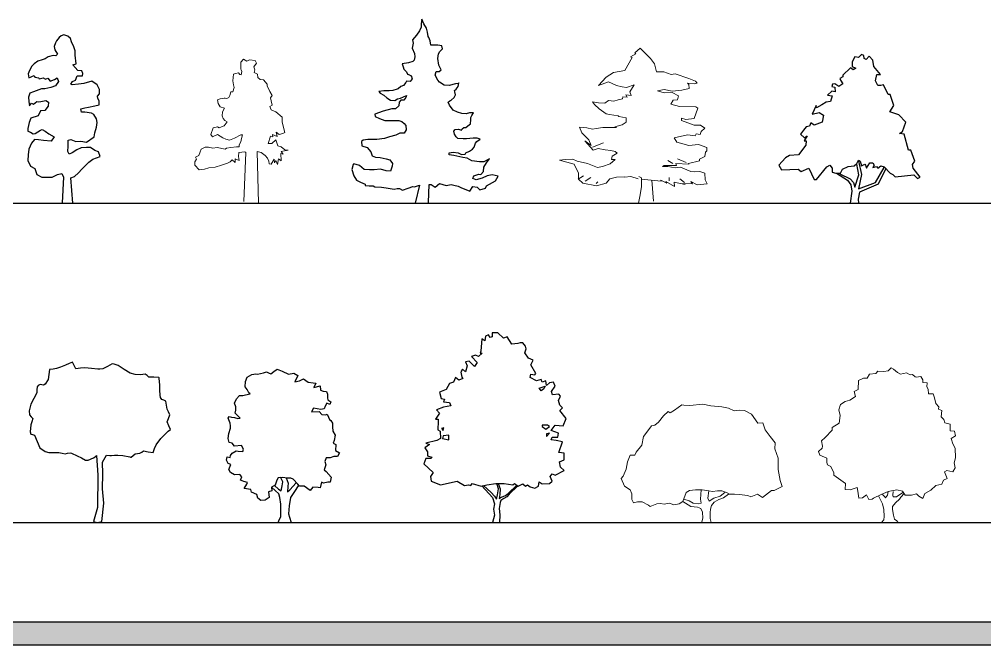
# Model space of a CAD drawing. Header units: millimetres. Extents: x 157249 to 320429, y 217580 to 295459.
# Drawn here: x 222099 to 276411, y 217580 to 252731 of the extents above; entities that cross this region are included whole.
import ezdxf

# ---------------------------------------------------------------- set-up
doc = ezdxf.new("R2010")
doc.units = ezdxf.units.MM
doc.layers.add('www.cad-blocks.net', color=7, linetype='Continuous')

# ---------------------------------------------------------------- blocks, each defined once
blk = doc.blocks.new('A$C4EB314AA')
blk.add_lwpolyline([(2546, 0), (2436, 1424), (2632, 1503), (2855, 1701), (3050, 1899), (3440, 2295), (3657, 2466), (4077, 2616), (3976, 2889), (3779, 2958), (3532, 3132), (3308, 3130), (3013, 3099), (2768, 2999), (2503, 2829), (2328, 2750), (2256, 2897), (2275, 3192), (2272, 3536), (2420, 3565), (2715, 3469), (2989, 3471), (3305, 3425), (3745, 3723), (3772, 3941), (3867, 4264), (3914, 4531), (3864, 4728), (3714, 4972), (3587, 5048), (3222, 5116), (3025, 5114), (2996, 5289), (3220, 5361), (3416, 5391), (3781, 5464), (4026, 5515), (4024, 5740), (3953, 5887), (3924, 6006), (4049, 6133), (4047, 6379), (3919, 6651), (3601, 6846), (3160, 6716), (2865, 6692), (2494, 6640), (2423, 6689), (2520, 6837), (2688, 6909), (2785, 7155), (2932, 7156), (3079, 7157), (3107, 7284), (3056, 7431), (2831, 7450), (2534, 7771), (2730, 7822), (2677, 8312), (2675, 8558), (2603, 8775), (2475, 9069), (2403, 9244), (2255, 9390), (2030, 9459), (1882, 9408), (1764, 9309), (1618, 9111), (1570, 9013), (1494, 8795), (1524, 8619), (1673, 8375), (1575, 8276), (1428, 8303), (1155, 8223), (987, 8103), (812, 8052), (567, 7973), (372, 7824), (225, 7704), (108, 7457), (32, 7260), (62, 7035), (356, 7164), (405, 7087), (623, 7040), (652, 6991), (869, 7042), (996, 6973), (1143, 7023), (1264, 6848), (1509, 6949), (1655, 7048), (1734, 6831), (1561, 6584), (1295, 6505), (972, 6425), (776, 6423), (335, 6251), (118, 6172), (42, 5954), (72, 5709), (95, 5463), (220, 5612), (319, 5563), (514, 5712), (634, 5685), (732, 5714), (1027, 5765), (1175, 5668), (1155, 5444), (961, 5196), (715, 5194), (591, 4899), (178, 4776), (82, 4530), (7, 4185), (8, 4038), (156, 3990), (304, 3892), (430, 3915), (724, 4092), (822, 4142), (991, 4045), (1189, 3899), (1485, 3726), (1318, 3479), (897, 3525), (602, 3551), (384, 3570), (210, 3372), (65, 3027), (19, 2711), (0, 2388), (150, 2073), (397, 1949), (519, 1606), (793, 1460), (1011, 1462), (1383, 1465), (1677, 1615), (1922, 1666), (2022, 1449), (1935, 23)])
blk = doc.blocks.new('A$C6AB8126F')
at = {"lineweight": 0}
for p, q in [((2587, 7919), (2723, 8081)), ((2588, 7759), (2587, 7919)), ((2590, 7535), (2588, 7759)), ((2723, 8081), (2925, 7979)), ((2925, 7979), (3067, 8060)), ((3067, 8060), (3389, 8023)), ((3470, 7863), (3311, 7661)), ((3311, 7661), (3370, 7484)), ((3389, 8023), (3470, 7863)), ((2131, 6872), (2168, 7251)), ((2168, 7251), (2288, 7292)), ((2288, 7292), (2448, 7316)), ((2448, 7316), (2529, 7236)), ((2529, 7236), (2592, 7214)), ((2607, 7495), (2590, 7535)), ((2592, 7214), (2631, 7398)), ((2631, 7398), (2607, 7495)), ((3370, 7484), (3331, 7340)), ((3331, 7340), (3515, 7244)), ((3515, 7244), (3534, 7061)), ((3534, 7061), (3678, 6942)), ((2173, 6649), (2131, 6872)), ((2197, 6489), (2173, 6649)), ((3678, 6942), (3856, 6926)), ((3856, 6926), (4058, 6681)), ((4058, 6681), (4059, 6584)), ((4059, 6584), (4222, 6281)), ((1897, 5942), (1960, 6046)), ((1960, 6046), (2015, 6247)), ((2015, 6247), (2136, 6248)), ((2136, 6248), (2197, 6489)), ((4222, 6281), (4344, 6041)), ((4344, 6041), (4248, 5920)), ((1274, 5800), (1417, 5858)), ((1315, 5599), (1274, 5800)), ((1420, 5417), (1315, 5599)), ((1417, 5858), (1640, 5900)), ((1640, 5900), (1697, 5900)), ((1697, 5900), (1800, 5884)), ((1800, 5884), (1897, 5942)), ((4348, 5503), (4211, 5421)), ((4248, 5920), (4289, 5743)), ((4289, 5743), (4348, 5503)), ((1661, 5338), (1420, 5417)), ((1522, 4896), (1543, 5120)), ((1586, 4759), (1522, 4896)), ((1543, 5120), (1661, 5338)), ((4211, 5421), (4293, 5239)), ((4293, 5239), (4552, 5120)), ((4552, 5120), (4898, 4825)), ((1690, 4639), (1586, 4759)), ((1652, 4335), (1811, 4560)), ((1811, 4560), (1690, 4639)), ((4898, 4825), (4900, 4544)), ((4900, 4544), (5065, 3961)), ((888, 3848), (1028, 4233)), ((992, 3728), (888, 3848)), ((1272, 3851), (992, 3728)), ((1028, 4233), (1268, 4292)), ((1268, 4292), (1366, 4236)), ((1577, 3675), (1272, 3851)), ((1366, 4236), (1589, 4318)), ((1589, 4318), (1652, 4335)), ((2579, 3844), (2219, 3640)), ((2676, 3845), (2579, 3844)), ((2621, 3621), (2676, 3845)), ((4361, 3858), (4385, 3715)), ((4626, 3739), (4361, 3858)), ((4561, 3980), (4626, 3739)), ((4745, 3861), (4561, 3980)), ((4945, 3902), (4745, 3861)), ((5065, 3961), (4945, 3902)), ((1738, 3597), (1577, 3675)), ((1939, 3535), (1738, 3597)), ((2219, 3640), (1939, 3535)), ((2480, 3281), (2582, 3443)), ((2481, 3161), (2480, 3281)), ((2582, 3443), (2621, 3621)), ((4242, 3754), (4124, 3352)), ((4124, 3352), (4325, 3353)), ((4385, 3715), (4242, 3754)), ((4325, 3353), (4547, 3555)), ((4547, 3555), (4670, 3218)), ((215, 2679), (294, 2880)), ((294, 2880), (356, 3024)), ((356, 3024), (572, 3146)), ((572, 3146), (756, 3147)), ((756, 3147), (1014, 3086)), ((1014, 3086), (1255, 3128)), ((1255, 3128), (1702, 3035)), ((1702, 3035), (1782, 3092)), ((1782, 3092), (2023, 3117)), ((2023, 3117), (2343, 3160)), ((2343, 3160), (2481, 3161)), ((2466, 2840), (2445, 2616)), ((2804, 2883), (2466, 2840)), ((2867, 2843), (2746, 91)), ((2867, 2843), (2804, 2883)), ((3727, 2850), (3509, 2905)), ((3509, 2905), (3572, 0)), ((3952, 2668), (3727, 2850)), ((4670, 3218), (4848, 3157)), ((4834, 2778), (4854, 2377)), ((4954, 2756), (4834, 2778)), ((4848, 3157), (5050, 2998)), ((5251, 2982), (4850, 2899)), ((4850, 2899), (4954, 2756)), ((5050, 2998), (5251, 2982)), ((0, 2316), (79, 2477)), ((1, 2139), (0, 2316)), ((38, 2580), (215, 2679)), ((79, 2477), (38, 2580)), ((1829, 2250), (1486, 2127)), ((1989, 2315), (1829, 2250)), ((2085, 2436), (1989, 2315)), ((2270, 2277), (2085, 2436)), ((2268, 2494), (2270, 2277)), ((2487, 2399), (2268, 2494)), ((2445, 2616), (2487, 2399)), ((4073, 2532), (3952, 2668)), ((4155, 2349), (4073, 2532)), ((4173, 2211), (4155, 2349)), ((4294, 2189), (4173, 2211)), ((4452, 2471), (4294, 2189)), ((4477, 2271), (4452, 2471)), ((4556, 2392), (4477, 2271)), ((4638, 2175), (4556, 2392)), ((4693, 2496), (4638, 2175)), ((4854, 2377), (4693, 2496)), ((244, 1860), (1, 2139)), ((542, 1902), (244, 1860)), ((782, 1984), (542, 1902)), ((1143, 2027), (782, 1984)), ((1486, 2127), (1143, 2027))]:
    blk.add_line(p, q, dxfattribs=at)
blk = doc.blocks.new('A$C6667291F')
blk.add_lwpolyline([(4297, 34), (4338, 1038), (4457, 1039), (4683, 893), (4927, 1092), (5293, 996), (5587, 1048), (5735, 1000), (5981, 953), (6129, 884), (6622, 663), (6796, 938), (7042, 891), (7190, 744), (7505, 845), (7560, 978), (8071, 1243), (8216, 1511), (7893, 1585), (7598, 1534), (7332, 1405), (6989, 1304), (6792, 1380), (6861, 1528), (7134, 1629), (7254, 1601), (7400, 1778), (7426, 2024), (7571, 2271), (7738, 2490), (7424, 2319), (7178, 2317), (6735, 2384), (6488, 2529), (6242, 2555), (6067, 2603), (5722, 2670), (5476, 2718), (5475, 2816), (5699, 2867), (5967, 2820), (6164, 2723), (6360, 2753), (6409, 2823), (6605, 2923), (6779, 3023), (6877, 3150), (6945, 3368), (7021, 3467), (7217, 3595), (7041, 3642), (6824, 3641), (6452, 3610), (6255, 3608), (5960, 3634), (5861, 3731), (5762, 3878), (5739, 4046), (5809, 4145), (5984, 4147), (6153, 4099), (6202, 4176), (6299, 4247), (6398, 4248), (6523, 4347), (6670, 4447), (6689, 4672), (6688, 4819), (6736, 4918), (6833, 5066), (6616, 5064), (6420, 5013), (6174, 5033), (5928, 5108), (5702, 5225), (5482, 5498), (5404, 5665), (5501, 5743), (5578, 5793), (5746, 5942), (5822, 6090), (5792, 6258), (5771, 6335), (5868, 6406), (5965, 6554), (6013, 6758), (5985, 6730), (5817, 6708), (5474, 6600), (5179, 6625), (4932, 6799), (4832, 6917), (4683, 7190), (4730, 7387), (4899, 7388), (5024, 7488), (4896, 7753), (4823, 8125), (4870, 8392), (4939, 8519), (5085, 8667), (5063, 8836), (4838, 8883), (4620, 8881), (4445, 8880), (4394, 9125), (4322, 9300), (4294, 9370), (4243, 9615), (4192, 9840), (4042, 10084), (3921, 10329), (3895, 10083), (3897, 9887), (3800, 9689), (3633, 9442), (3411, 9167), (3440, 8998), (3393, 8703), (3515, 8409), (3545, 8213), (3497, 8037), (3420, 7966), (3175, 7887), (2832, 7835), (2882, 7667), (2911, 7520), (3060, 7374), (3131, 7248), (3230, 7200), (3279, 7179), (3328, 7179), (3379, 6983), (3282, 6835), (3064, 6854), (3036, 6784), (2890, 6607), (2743, 6557), (2597, 6430), (2548, 6408), (2303, 6329), (2085, 6306), (1791, 6304), (1517, 6274), (1595, 6176), (1792, 6058), (1962, 5912), (2160, 5787), (2405, 5768), (2552, 5868), (2727, 5890), (2895, 5969), (3070, 6040), (3022, 5942), (2925, 5793), (2749, 5792), (2652, 5672), (2632, 5475), (2458, 5298), (2241, 5297), (1750, 5173), (1281, 4994), (1310, 4875), (1557, 4751), (1853, 4634), (2021, 4635), (2365, 4638), (2639, 4640), (2808, 4592), (2935, 4467), (3034, 4369), (3057, 4124), (2939, 3926), (2694, 3924), (2470, 3824), (2106, 3723), (1833, 3623), (1391, 3570), (1096, 3568), (899, 3566), (626, 3543), (528, 3465), (558, 3220), (854, 3124), (1052, 2880), (1131, 2663), (1328, 2587), (1595, 2568), (1919, 2493), (2137, 2425), (2286, 2229), (2266, 2082), (2170, 1786), (1924, 1805), (1600, 1901), (1257, 1877), (990, 1875), (688, 1894), (419, 2116), (96, 2212), (75, 2163), (0, 1889), (101, 1524), (250, 1280), (476, 1183), (744, 1059), (744, 989), (969, 962), (1194, 964), (1292, 916), (1657, 898), (1932, 851), (2374, 777), (2542, 827), (2669, 828), (2838, 731), (3160, 832), (3426, 933), (3525, 912), (3798, 1013), (3560, 0)])
blk = doc.blocks.new('A$C1D5F1DEC')
at = {"lineweight": 0}
for p, q in [((4524, 8707), (4228, 8447)), ((5114, 8133), (4524, 8707)), ((4087, 8182), (3675, 7457)), ((4286, 8384), (3990, 8221)), ((3990, 8221), (4087, 8182)), ((4228, 8447), (4286, 8384)), ((5334, 7831), (5114, 8133)), ((5458, 7373), (5334, 7831)), ((2611, 7070), (2197, 6602)), ((3034, 7331), (2611, 7070)), ((3675, 7457), (3034, 7331)), ((5859, 7376), (5458, 7373)), ((6284, 7236), (5859, 7376)), ((6502, 7261), (6284, 7236)), ((7266, 7003), (6502, 7261)), ((2197, 6602), (2757, 6807)), ((2757, 6807), (3194, 6610)), ((3194, 6610), (3521, 6533)), ((3521, 6533), (3762, 6494)), ((3762, 6494), (4202, 6641)), ((4202, 6641), (3942, 6249)), ((7188, 6745), (7589, 6708)), ((7269, 6665), (7188, 6745)), ((7651, 6846), (7266, 7003)), ((7293, 6442), (7269, 6665)), ((7589, 6708), (7732, 6749)), ((7732, 6749), (7651, 6846)), ((3725, 6087), (3807, 5950)), ((4024, 6049), (3725, 6087)), ((3942, 6249), (4024, 6049)), ((5506, 6307), (5890, 6391)), ((5891, 6190), (5506, 6307)), ((5890, 6391), (6332, 6291)), ((6332, 6211), (5891, 6190)), ((6332, 6291), (6870, 6341)), ((6695, 6036), (6332, 6211)), ((6633, 5812), (6695, 6036)), ((6870, 6341), (7293, 6442)), ((1860, 5694), (1959, 5534)), ((2181, 5639), (1860, 5694)), ((1959, 5534), (2224, 5296)), ((2543, 5619), (2181, 5639)), ((2742, 5764), (2543, 5619)), ((3046, 5726), (2742, 5764)), ((3303, 5809), (3046, 5726)), ((3544, 5868), (3303, 5809)), ((3566, 5965), (3544, 5868)), ((3807, 5950), (3566, 5965)), ((6257, 5568), (6393, 5793)), ((6740, 5434), (6257, 5568)), ((6393, 5793), (6633, 5812)), ((7663, 5401), (6740, 5434)), ((2224, 5296), (2628, 5018)), ((2628, 5018), (2811, 4979)), ((2811, 4979), (3293, 4903)), ((3293, 4903), (3334, 4869)), ((7564, 4759), (7783, 5339)), ((7783, 5339), (7663, 5401)), ((3515, 4406), (3115, 4283)), ((3334, 4869), (3736, 4792)), ((3737, 4551), (3515, 4406)), ((3736, 4792), (3737, 4551)), ((6866, 4650), (6865, 4770)), ((6865, 4770), (7106, 4692)), ((7567, 4375), (6866, 4650)), ((7106, 4692), (7564, 4759)), ((7929, 4378), (7567, 4375)), ((8171, 4202), (7929, 4378)), ((1528, 4230), (1126, 4267)), ((1126, 4267), (1249, 3947)), ((1249, 3947), (1636, 3549)), ((1849, 4152), (1528, 4230)), ((2049, 4194), (1849, 4152)), ((2433, 4254), (2049, 4194)), ((3195, 4243), (2433, 4254)), ((3115, 4283), (3195, 4243)), ((6450, 3667), (7193, 3833)), ((7193, 3833), (7635, 3774)), ((7635, 3774), (7674, 3894)), ((7674, 3894), (7915, 3856)), ((7915, 3856), (7971, 4017)), ((7971, 4017), (8171, 4202)), ((1413, 3507), (1881, 2966)), ((1776, 3246), (1413, 3507)), ((1636, 3549), (1776, 3246)), ((1857, 3149), (2463, 3395)), ((6595, 3427), (6450, 3667)), ((7278, 3232), (6595, 3427)), ((7817, 3293), (7278, 3232)), ((8282, 3119), (7817, 3293)), ((1881, 2966), (2161, 3072)), ((2161, 3072), (2563, 2994)), ((2563, 2994), (2884, 2957)), ((2884, 2957), (3126, 2896)), ((3247, 2799), (2950, 2636)), ((3126, 2896), (3247, 2799)), ((8166, 2614), (8204, 2855)), ((8204, 2855), (8284, 2936)), ((8284, 2936), (8282, 3119)), ((338, 2455), (0, 2413)), ((0, 2413), (821, 2196)), ((739, 2476), (338, 2455)), ((981, 2357), (739, 2476)), ((821, 2196), (1066, 1676)), ((1566, 2224), (981, 2357)), ((2130, 2005), (1566, 2224)), ((2850, 2211), (2410, 2048)), ((3129, 2454), (2850, 2211)), ((2950, 2636), (2911, 2453)), ((2911, 2453), (3129, 2454)), ((6363, 2222), (6098, 2397)), ((6582, 2120), (6541, 2223)), ((6541, 2223), (7264, 2189)), ((7125, 2285), (6642, 2482)), ((7246, 2229), (7864, 2371)), ((7264, 2189), (7246, 2229)), ((7863, 2474), (8166, 2614)), ((7864, 2371), (7863, 2474)), ((1066, 1676), (1069, 1338)), ((2410, 2048), (2130, 2005)), ((5780, 2057), (5883, 2115)), ((6084, 2059), (5780, 2057)), ((5883, 2115), (6582, 2120)), ((6503, 1982), (6084, 2059)), ((6806, 2025), (6503, 1982)), ((7387, 1766), (6806, 2025)), ((7611, 1750), (7387, 1766)), ((7892, 1769), (7611, 1750)), ((8173, 1674), (7892, 1769)), ((8193, 1313), (8173, 1674)), ((1052, 1338), (1348, 1541)), ((1069, 1338), (1311, 1116)), ((1311, 1116), (2075, 962)), ((1431, 1237), (1750, 1441)), ((2056, 1105), (2153, 1203)), ((2075, 962), (2618, 1126)), ((2618, 1126), (2817, 1369)), ((2817, 1369), (3200, 1452)), ((3200, 1452), (3645, 1479)), ((3645, 1459), (4002, 1498)), ((4002, 1498), (4411, 1358)), ((4461, 1502), (4604, 1423)), ((4593, 1338), (5706, 1231)), ((4604, 1423), (4608, 941)), ((5274, 104), (5184, 1290)), ((5689, 1294), (6028, 1113)), ((5706, 1231), (5689, 1294)), ((5970, 1216), (6471, 939)), ((6028, 1113), (5970, 1216)), ((6170, 1257), (6169, 1435)), ((6471, 939), (6452, 1179)), ((6452, 1179), (7055, 1041)), ((7031, 1161), (6771, 1359)), ((7055, 1041), (6934, 1103)), ((6934, 1103), (7473, 1084)), ((7392, 1204), (7737, 1029)), ((7473, 1084), (7392, 1204)), ((7737, 1029), (8298, 1091)), ((8298, 1091), (8193, 1313)), ((4608, 941), (4532, 459)), ((4532, 459), (4432, 0))]:
    blk.add_line(p, q, dxfattribs=at)
blk = doc.blocks.new('A$C20CE2606')
for p, q in [((4276, 8224), (4126, 7933)), ((4478, 8191), (4276, 8224)), ((4654, 8353), (4478, 8191)), ((4780, 8288), (4654, 8353)), ((4805, 8127), (4780, 8288)), ((5081, 8256), (4905, 8062)), ((5284, 8032), (5081, 8256)), ((4025, 7611), (3597, 7192)), ((4176, 7482), (4025, 7611)), ((4126, 7933), (4126, 7675)), ((4126, 7675), (4327, 7579)), ((4905, 8062), (4805, 8127)), ((5333, 7675), (5283, 8030)), ((5710, 7224), (5333, 7675)), ((3597, 7095), (3421, 6998)), ((3597, 7192), (3597, 7095)), ((4327, 7579), (4176, 7482)), ((5434, 6869), (5509, 7224)), ((5509, 7224), (5710, 7224)), ((3019, 6676), (2968, 6547)), ((2968, 6547), (3144, 6514)), ((3144, 6708), (3019, 6676)), ((3371, 6547), (3144, 6708)), ((3597, 6708), (3371, 6547)), ((3421, 6998), (3471, 6901)), ((3471, 6901), (3597, 6708)), ((5559, 6611), (5434, 6869)), ((5735, 6611), (5559, 6611)), ((5886, 6643), (5735, 6611)), ((6138, 6095), (5886, 6643)), ((2973, 6289), (2742, 6063)), ((2742, 6063), (2994, 6031)), ((2994, 6031), (2893, 5708)), ((3170, 6256), (2973, 6289)), ((3144, 6514), (3170, 6256)), ((6264, 6095), (6138, 6095)), ((6465, 5482), (6264, 6095)), ((2088, 5482), (1862, 4999)), ((2113, 5353), (2088, 5482)), ((2415, 5515), (2113, 5353)), ((2667, 5676), (2415, 5515)), ((2893, 5708), (2667, 5676)), ((6239, 5128), (6465, 5482)), ((1862, 4999), (2264, 5095)), ((2264, 5095), (2516, 4934)), ((2516, 4934), (2440, 4547)), ((6742, 4966), (6239, 5128)), ((7144, 4547), (6742, 4966)), ((1786, 4515), (1711, 4321)), ((1987, 4386), (1786, 4515)), ((2440, 4547), (1987, 4386)), ((6943, 4031), (7144, 4547)), ((1384, 4096), (1207, 3870)), ((1207, 3870), (1434, 3676)), ((1534, 4289), (1384, 4096)), ((1711, 4321), (1534, 4289)), ((6792, 3902), (6943, 4031)), ((7044, 3870), (6792, 3902)), ((7295, 2967), (7044, 3870)), ((1585, 3773), (1414, 3493)), ((1414, 3493), (1538, 3507)), ((1434, 3676), (1585, 3773)), ((1538, 3507), (1520, 3253)), ((1520, 3253), (1107, 2709)), ((7421, 2967), (7295, 2967)), ((7647, 2354), (7421, 2967)), ((377, 2548), (0, 2128)), ((604, 2677), (377, 2548)), ((1107, 2709), (604, 2677)), ((4226, 2096), (4377, 2225)), ((4377, 2225), (4402, 2257)), ((4503, 1580), (4377, 2193)), ((4402, 2257), (4478, 2419)), ((4478, 2419), (4578, 2354)), ((4478, 2354), (4654, 1612)), ((4578, 2354), (4654, 2096)), ((4654, 2096), (4830, 2193)), ((4830, 2193), (4880, 2128)), ((4931, 1967), (5107, 2257)), ((5107, 2257), (5283, 2257)), ((5283, 2257), (5358, 2128)), ((7522, 2161), (7647, 2354)), ((0, 2128), (151, 1870)), ((151, 1870), (1082, 1903)), ((1082, 1903), (1258, 1774)), ((1258, 1774), (1685, 1967)), ((1685, 1967), (1987, 1322)), ((2113, 1322), (2692, 2032)), ((2692, 2032), (2868, 2128)), ((2868, 2128), (2994, 1967)), ((2994, 1967), (2994, 1741)), ((2994, 1741), (3195, 1677)), ((3195, 1677), (3471, 1677)), ((3245, 1677), (3849, 1290)), ((3421, 1645), (4000, 1354)), ((3471, 1677), (3572, 1903)), ((3572, 1903), (3899, 2064)), ((3899, 2064), (4226, 2096)), ((4880, 2128), (4931, 1967)), ((5358, 2128), (5283, 1999)), ((5283, 1999), (5484, 2064)), ((5434, 1161), (5912, 1999)), ((5484, 2064), (5559, 1967)), ((5559, 1967), (5735, 2096)), ((6012, 1935), (5585, 1064)), ((5735, 2096), (5912, 2032)), ((5912, 2032), (6264, 1677)), ((6264, 1677), (6415, 1612)), ((7547, 1967), (7522, 2161)), ((7949, 1451), (7547, 1967)), ((1987, 1322), (2113, 1322)), ((3849, 1290), (4050, 1032)), ((4000, 1354), (4201, 1161)), ((4201, 1161), (4276, 903)), ((4276, 903), (4503, 1580)), ((4654, 1612), (4478, 806)), ((4478, 806), (5434, 1161)), ((6415, 1612), (6540, 1483)), ((6540, 1483), (7597, 1580)), ((7597, 1580), (7798, 1387)), ((7798, 1387), (7949, 1451)), ((4100, 677), (4000, 0)), ((4050, 1032), (4100, 677)), ((4528, 613), (4453, 226)), ((5585, 1064), (4528, 613)), ((4453, 226), (4478, 0))]:
    blk.add_line(p, q)
blk = doc.blocks.new('A$C16583738')
for points in [[(4347, 3790), (4526, 3778), (4627, 3778), (4802, 3790), (4977, 3801), (5268, 3781), (5660, 3698), (5696, 3686), (5733, 3674), (5848, 3773), (5963, 3871), (6093, 3884), (6223, 3897), (6326, 3967), (6430, 4036), (6697, 3988), (6965, 3940), (7048, 4159), (7131, 4377), (7403, 4724), (7697, 5036), (7820, 5133), (7943, 5231), (7852, 5447), (7760, 5662), (7832, 5862), (7904, 6063), (7829, 6225), (7754, 6386), (7715, 6610), (7677, 6834), (7568, 6875), (7459, 6917), (7387, 7041), (7358, 7159), (7351, 7447), (7345, 7735), (7315, 8126), (7303, 8144), (7281, 8151), (7009, 8172), (6871, 8178), (6734, 8184), (6626, 8262), (6519, 8341), (6388, 8320), (6258, 8299), (5966, 8321), (5670, 8397), (5336, 8615), (5001, 8832), (4786, 8903), (4656, 8920), (4399, 8783), (4142, 8646), (3970, 8625), (3866, 8620), (3498, 8662), (3130, 8704), (2878, 8677), (2625, 8651), (2533, 8839), (2440, 9028), (2241, 8936), (2041, 8844), (1758, 8737), (1537, 8659), (1340, 8630), (1143, 8601), (1105, 8325), (1067, 8049), (890, 7784), (795, 7728), (703, 7742), (611, 7757), (504, 7708), (437, 7632), (430, 7465), (423, 7299), (254, 6984), (85, 6668), (0, 6282), (23, 6058), (111, 5954), (199, 5850), (144, 5675), (89, 5500), (51, 5098), (89, 4982), (188, 4951), (287, 4921), (439, 4563), (590, 4205), (897, 4003), (1097, 3941), (1385, 3940), (1673, 3938), (1846, 3902), (2019, 3866), (2161, 3897), (2302, 3928), (2386, 3901), (2702, 3763), (2937, 3635), (3173, 3506), (3313, 3503), (3622, 3635), (3702, 3691), (3792, 3776)], [(3792, 3776), (3856, 2663), (3839, 851), (3621, 62), (3841, 0), (4081, 64), (4198, 1095), (4120, 1891), (4140, 2741), (4130, 3392), (4347, 3790)]]:
    blk.add_lwpolyline(points)
blk = doc.blocks.new('A$C44B33AD3')
for p, q in [((1068, 7940), (1165, 8185)), ((1165, 8185), (1425, 8320)), ((1425, 8320), (1645, 8363)), ((1645, 8363), (1744, 8351)), ((1744, 8351), (2080, 8424)), ((2080, 8424), (2237, 8471)), ((2237, 8471), (2399, 8398)), ((2399, 8398), (2499, 8357)), ((2499, 8357), (2659, 8487)), ((2659, 8487), (2845, 8634)), ((2845, 8634), (3136, 8507)), ((3136, 8507), (3485, 8348)), ((3485, 8348), (3792, 8396)), ((3792, 8396), (4012, 8266)), ((4012, 8266), (3841, 7916)), ((1054, 7633), (1068, 7940)), ((1159, 7476), (1054, 7633)), ((3841, 7916), (4102, 7976)), ((4102, 7976), (4333, 8082)), ((4333, 8082), (4596, 7893)), ((4596, 7893), (4869, 7866)), ((4869, 7866), (5031, 7838)), ((5031, 7838), (4917, 7605)), ((4917, 7605), (5265, 7683)), ((5265, 7683), (5279, 7451)), ((553, 6962), (726, 7137)), ((726, 7137), (912, 7155)), ((912, 7155), (1074, 7186)), ((1074, 7186), (1334, 7246)), ((1259, 7303), (1159, 7476)), ((1334, 7246), (1259, 7303)), ((5279, 7451), (5441, 7394)), ((5441, 7394), (5615, 7379)), ((5615, 7379), (5687, 7222)), ((5687, 7222), (5676, 7018)), ((439, 6716), (553, 6962)), ((528, 6514), (439, 6716)), ((5547, 6553), (5490, 6391)), ((5649, 6712), (5547, 6553)), ((5807, 6642), (5649, 6712)), ((5676, 7018), (5706, 6903)), ((5706, 6903), (5864, 6788)), ((5864, 6788), (5807, 6642)), ((485, 6149), (529, 6323)), ((677, 5964), (485, 6149)), ((529, 6323), (528, 6514)), ((4897, 6432), (4783, 6228)), ((4783, 6228), (5218, 6244)), ((5304, 6361), (4897, 6432)), ((5218, 6244), (5364, 6071)), ((5490, 6391), (5304, 6361)), ((5364, 6071), (5580, 6060)), ((5580, 6060), (5667, 6090)), ((5667, 6090), (5726, 5929)), ((81, 5872), (155, 5960)), ((199, 5595), (81, 5872)), ((155, 5960), (284, 5932)), ((217, 5450), (199, 5595)), ((218, 5305), (217, 5450)), ((284, 5932), (445, 5904)), ((445, 5904), (632, 5847)), ((632, 5847), (765, 5877)), ((765, 5877), (677, 5964)), ((5726, 5929), (5785, 5801)), ((5785, 5801), (5872, 5743)), ((5872, 5743), (5961, 5599)), ((5961, 5599), (5962, 5379)), ((90, 4724), (133, 5014)), ((133, 5014), (218, 5305)), ((5962, 5379), (5981, 5135)), ((5981, 5135), (6111, 4916)), ((6111, 4916), (6055, 4613)), ((150, 4509), (90, 4724)), ((312, 4465), (150, 4509)), ((441, 4292), (312, 4465)), ((6055, 4613), (5999, 4468)), ((5999, 4468), (6144, 4394)), ((6144, 4394), (6134, 4063)), ((230, 3768), (316, 3901)), ((316, 3901), (547, 4031)), ((835, 4340), (441, 4292)), ((547, 4031), (647, 4020)), ((647, 4020), (908, 4005)), ((953, 4138), (835, 4340)), ((908, 4005), (953, 4138)), ((6134, 4063), (6351, 3932)), ((6351, 3932), (6237, 3715)), ((0, 3505), (27, 3708)), ((88, 3331), (0, 3505)), ((27, 3708), (202, 3668)), ((246, 3274), (88, 3331)), ((132, 2996), (246, 3274)), ((202, 3668), (230, 3768)), ((5599, 3636), (5530, 3432)), ((5530, 3432), (5589, 3242)), ((5819, 3637), (5599, 3636)), ((6033, 3726), (5819, 3637)), ((6237, 3715), (6033, 3726)), ((221, 2822), (132, 2996)), ((454, 2679), (221, 2822)), ((5589, 3242), (5488, 2967)), ((5488, 2967), (5605, 2881)), ((5605, 2881), (5885, 2548)), ((744, 2698), (454, 2679)), ((861, 2566), (744, 2698)), ((792, 2392), (861, 2566)), ((967, 2306), (792, 2392)), ((1170, 2250), (967, 2306)), ((1142, 2162), (1170, 2250)), ((2823, 2395), (2738, 2104)), ((2909, 2524), (2823, 2395)), ((3141, 2543), (2909, 2524)), ((3156, 2294), (3037, 2554)), ((3128, 2078), (3156, 2294)), ((3432, 2499), (3141, 2543)), ((3347, 2512), (3463, 2210)), ((3606, 2501), (3432, 2499)), ((3463, 2210), (3448, 2023)), ((3553, 1850), (3914, 2242)), ((3751, 2444), (3606, 2501)), ((4002, 2156), (3751, 2444)), ((5336, 2270), (5264, 1963)), ((5452, 2213), (5336, 2270)), ((5697, 2273), (5452, 2213)), ((5829, 2274), (5697, 2273)), ((5885, 2548), (5829, 2274)), ((982, 1917), (1142, 2162)), ((1360, 1861), (982, 1917)), ((1407, 1717), (1360, 1861)), ((1698, 1574), (1407, 1717)), ((2550, 1784), (2364, 1724)), ((2364, 1724), (2396, 1418)), ((2738, 2104), (2520, 1999)), ((2520, 1999), (2550, 1784)), ((2945, 1613), (2536, 1999)), ((2695, 2083), (2927, 1874)), ((2927, 1874), (3072, 1788)), ((3072, 1788), (3128, 2078)), ((3448, 2023), (3421, 1733)), ((3421, 1733), (3553, 1850)), ((3888, 1865), (3598, 1415)), ((4048, 2111), (3888, 1865)), ((4102, 2057), (4002, 2156)), ((4364, 2059), (4102, 2057)), ((4701, 1801), (4364, 2059)), ((4857, 1988), (4701, 1801)), ((5148, 1978), (4857, 1988)), ((5264, 1963), (5148, 1978)), ((1758, 1371), (1698, 1574)), ((1933, 1240), (1758, 1371)), ((2165, 1258), (1933, 1240)), ((2396, 1418), (2165, 1258)), ((3005, 1410), (2945, 1613)), ((3049, 1033), (3005, 1410)), ((3598, 1415), (3514, 950)), ((3052, 685), (3049, 1033)), ((3055, 320), (3052, 685)), ((3514, 950), (3489, 498)), ((2900, 0), (2985, 191)), ((2985, 191), (3055, 320)), ((3489, 498), (3536, 312)), ((3536, 312), (3638, 6))]:
    blk.add_line(p, q)
blk = doc.blocks.new('A$C16530E40')
for points in [[(0, 3307), (522, 2811), (376, 2586), (405, 2322), (933, 2134), (1872, 2322), (2283, 2096), (2518, 2134), (2635, 2096), (2723, 2209), (3222, 2059), (3545, 2134), (4044, 2209), (4513, 2209), (5012, 2134), (5100, 2209), (5305, 2059), (5569, 2172), (5716, 2059), (5833, 2134), (5980, 2021), (6244, 1946), (6450, 2059), (6479, 2285), (6655, 2172), (7066, 2209), (7213, 2322), (7095, 2586), (7213, 2736), (7389, 2661), (7887, 2924), (7682, 3112), (7623, 3413), (7887, 3526), (7887, 3902), (7594, 3940), (7799, 4542), (7447, 4617), (7154, 4654), (7213, 4805), (7535, 4805), (7565, 5031), (7154, 5181), (7389, 5482), (7829, 5444), (8005, 5858), (7653, 6310), (7799, 6460), (7653, 6611), (7565, 6874), (7682, 7100), (7594, 7212), (7242, 7175), (7183, 7363), (7389, 7664), (7301, 7890), (7066, 7852), (6890, 7701), (6860, 7965), (6655, 7890), (6596, 8040), (6332, 7965), (5980, 8153), (6009, 8341), (6244, 8303), (6303, 8379), (6009, 8868), (6156, 9131), (5892, 9244), (5687, 9545), (5745, 9770), (5716, 9921), (5569, 10109), (5423, 10109), (5276, 10071), (4953, 10034), (4689, 10448), (4484, 10372), (4161, 10673), (3838, 10673), (3838, 10448), (3721, 10410), (3633, 10560), (3457, 10485), (3427, 10222), (3251, 10335), (3198, 9644), (3169, 9531), (3287, 9531), (3081, 9343), (2905, 9419), (2670, 9343), (2993, 9005), (2846, 8779), (2553, 9080), (2348, 9042), (2436, 8817), (2348, 8478), (2172, 8629), (2082, 8480)], [(2182, 8107), (1960, 8002), (1784, 8153), (1667, 7890), (1432, 7814), (1256, 7476), (874, 7325), (963, 6987), (1168, 6949), (1109, 6799), (1432, 6761), (1520, 6573), (1109, 6498), (710, 6347), (886, 6159), (651, 5821), (798, 5821), (798, 5708), (792, 5219), (910, 5144), (939, 4730), (734, 4617), (117, 4473), (323, 4398), (59, 4210), (205, 3984), (205, 3758), (440, 3683), (411, 3608), (117, 3608), (2, 3312)], [(2077, 8466), (2142, 8177), (2186, 8107)], [(3361, 2082), (3792, 1691), (3976, 1495), (4078, 1311), (4150, 1560), (4191, 1901), (4110, 2204)], [(4185, 2202), (4181, 2209), (4283, 1901), (4273, 1573), (4242, 1350), (4406, 1455), (4590, 1521), (4733, 1639), (5226, 2109)], [(3268, 2061), (3864, 1416), (3966, 1062), (3915, 760), (3976, 420), (3853, 0), (3853, 13)], [(5279, 2074), (4804, 1599), (4661, 1455), (4498, 1363), (4324, 1245), (4283, 1141), (4242, 787), (4273, 433), (4263, 13)]]:
    blk.add_lwpolyline(points)
for points in [[(6831, 7664), (6743, 7513), (6596, 7401), (6479, 7551)], [(7066, 5407), (6948, 5482), (6655, 5482), (6655, 5407), (6860, 5256)], [(1115, 5332), (998, 5294), (1086, 5181)], [(1086, 4880), (1056, 4730), (1409, 4654), (1409, 4918)], [(6890, 4993), (6890, 4843), (7066, 5031)]]:
    blk.add_lwpolyline(points, close=True)
blk = doc.blocks.new('A$C64D91DBA')
at = {"lineweight": 0}
for p, q in [((3000, 6326), (3402, 6618)), ((3402, 6618), (3518, 6600)), ((3518, 6600), (3852, 6577)), ((3852, 6577), (4596, 6653)), ((4596, 6653), (5046, 6567)), ((5046, 6567), (5656, 6501)), ((2106, 5645), (2373, 6007)), ((2373, 6007), (2641, 6253)), ((2641, 6253), (2757, 6164)), ((2757, 6164), (3000, 6326)), ((5656, 6501), (6035, 6440)), ((6035, 6440), (6351, 6282)), ((6351, 6282), (6646, 6329)), ((6646, 6329), (6935, 6312)), ((6935, 6312), (7322, 6090)), ((7322, 6090), (7685, 5599)), ((1437, 5094), (1704, 5437)), ((1704, 5437), (1883, 5483)), ((1883, 5483), (2106, 5645)), ((7685, 5599), (7974, 5601)), ((7974, 5601), (8093, 5217)), ((1259, 4849), (1437, 5094)), ((8093, 5217), (8384, 4834)), ((842, 3966), (1154, 4354)), ((1154, 4354), (1259, 4849)), ((8384, 4834), (8657, 4477)), ((8657, 4477), (8640, 4143)), ((773, 3786), (842, 3966)), ((8640, 4143), (8824, 3624)), ((285, 2999), (352, 3423)), ((352, 3423), (503, 3784)), ((503, 3784), (773, 3786)), ((8824, 3624), (8829, 2995)), ((108, 2612), (285, 2999)), ((8829, 2995), (8943, 2367)), ((0, 2477), (108, 2612)), ((183, 2055), (0, 2477)), ((8943, 2367), (9061, 2034)), ((499, 1852), (183, 2055)), ((591, 1628), (499, 1852)), ((3470, 1182), (3646, 1697)), ((3646, 1697), (3844, 1814)), ((3844, 1814), (4184, 1836)), ((4184, 1836), (4563, 1839)), ((4458, 1324), (4499, 1838)), ((4563, 1839), (4923, 1796)), ((4881, 1372), (4923, 1796)), ((4923, 1796), (5128, 1753)), ((5128, 1753), (5423, 1781)), ((5423, 1781), (5667, 1783)), ((5828, 1694), (5560, 1487)), ((5667, 1783), (5918, 1695)), ((5918, 1695), (6086, 1607)), ((8453, 1805), (7943, 1416)), ((8614, 1806), (8453, 1805)), ((9061, 2034), (8614, 1806)), ((593, 1294), (591, 1628)), ((685, 1115), (593, 1294)), ((909, 1162), (685, 1115)), ((1179, 1164), (909, 1162)), ((1539, 987), (1179, 1164)), ((3470, 1182), (3266, 1064)), ((3922, 916), (3470, 1182)), ((3514, 1317), (3829, 1229)), ((3829, 1229), (4055, 1096)), ((4055, 1096), (4370, 1054)), ((4370, 1054), (4504, 1100)), ((4504, 1100), (4458, 1324)), ((4953, 1212), (4881, 1372)), ((5202, 1375), (4953, 1212)), ((5223, 1150), (5089, 970)), ((5560, 1487), (5202, 1375)), ((5491, 1307), (5223, 1150)), ((5760, 1399), (5491, 1307)), ((6028, 1606), (5760, 1399)), ((6144, 1607), (6028, 1606)), ((6368, 1609), (6144, 1607)), ((6638, 1585), (6368, 1609)), ((7133, 1525), (6638, 1585)), ((7288, 1455), (7133, 1525)), ((7672, 1593), (7288, 1455)), ((7943, 1416), (7672, 1593)), ((1630, 898), (1539, 987)), ((2008, 1055), (1630, 898)), ((2213, 1082), (2008, 1055)), ((2412, 1039), (2213, 1082)), ((2726, 1086), (2412, 1039)), ((2952, 998), (2726, 1086)), ((3266, 1064), (2952, 998)), ((4301, 874), (3922, 916)), ((4481, 804), (4301, 874)), ((4573, 580), (4481, 804)), ((4601, 247), (4573, 580)), ((5020, 764), (5003, 565)), ((5003, 565), (5005, 224)), ((5089, 970), (5020, 764)), ((4532, 41), (4601, 247)), ((5005, 224), (5052, 0))]:
    blk.add_line(p, q, dxfattribs=at)
blk = doc.blocks.new('A$C03B506CB')
at = {"lineweight": 0}
for p, q in [((3908, 8539), (4080, 8695)), ((4080, 8695), (4216, 8628)), ((2741, 8121), (2869, 8339)), ((2869, 8339), (3215, 8385)), ((3215, 8385), (3344, 8516)), ((3344, 8516), (3673, 8494)), ((3673, 8494), (3908, 8539)), ((4216, 8628), (4434, 8438)), ((4434, 8438), (4608, 8353)), ((4608, 8353), (4955, 8417)), ((4955, 8417), (5147, 8313)), ((5147, 8313), (5277, 8333)), ((5277, 8333), (5433, 8204)), ((5433, 8204), (5495, 8186)), ((5495, 8186), (5755, 8207)), ((5755, 8207), (5868, 8034)), ((2226, 7486), (2247, 7987)), ((2247, 7987), (2524, 8120)), ((2524, 8120), (2741, 8121)), ((5868, 8034), (5869, 7886)), ((5869, 7886), (6104, 7863)), ((6104, 7863), (6087, 7628)), ((6087, 7628), (6175, 7498)), ((1754, 6876), (2080, 7095)), ((2010, 7379), (2226, 7486)), ((2080, 7095), (2010, 7379)), ((6175, 7498), (6177, 7238)), ((6177, 7238), (6456, 7240)), ((6456, 7240), (6500, 7067)), ((6500, 7067), (6570, 6870)), ((1133, 6332), (1236, 6636)), ((1236, 6636), (1495, 6812)), ((1495, 6812), (1754, 6876)), ((6570, 6870), (6590, 6697)), ((6590, 6697), (6765, 6506)), ((1222, 6030), (1133, 6332)), ((1157, 5596), (1222, 6030)), ((6765, 6506), (6747, 6376)), ((6747, 6376), (6940, 6310)), ((6940, 6310), (6899, 5944)), ((769, 5351), (1157, 5596)), ((6899, 5944), (7055, 5790)), ((7055, 5790), (7100, 5617)), ((7100, 5617), (7404, 5533)), ((7404, 5533), (7407, 5168)), ((365, 4785), (771, 5203)), ((771, 5203), (769, 5351)), ((7407, 5168), (7642, 5145)), ((7642, 5145), (7712, 4886)), ((169, 4591), (365, 4785)), ((214, 4307), (169, 4591)), ((7712, 4886), (7453, 4735)), ((7453, 4735), (7561, 4426)), ((7561, 4426), (7693, 4192)), ((0, 4002), (197, 4177)), ((70, 3786), (0, 4002)), ((197, 4177), (214, 4307)), ((7693, 4192), (7697, 3648)), ((461, 3616), (70, 3786)), ((463, 3374), (461, 3616)), ((507, 3245), (463, 3374)), ((7697, 3648), (7637, 3369)), ((7637, 3369), (7683, 3084)), ((700, 3159), (507, 3245)), ((857, 2795), (700, 3159)), ((859, 2665), (857, 2795)), ((7226, 2932), (7078, 2863)), ((7078, 2863), (7230, 2474)), ((7555, 2848), (7226, 2932)), ((7683, 3084), (7555, 2848)), ((1251, 2384), (859, 2665)), ((1512, 2194), (1251, 2384)), ((1490, 1866), (1512, 2194)), ((7038, 2386), (6929, 2168)), ((7230, 2474), (7038, 2386)), ((1775, 1849), (1490, 1866)), ((2164, 1982), (1775, 1849)), ((2209, 1766), (2164, 1982)), ((2274, 1377), (2209, 1766)), ((3917, 1755), (3529, 1578)), ((3876, 1538), (3917, 1755)), ((4399, 1845), (3917, 1755)), ((4202, 1757), (4179, 1540)), ((4378, 1455), (4747, 1699)), ((4722, 1761), (4399, 1845)), ((4638, 1438), (4810, 1632)), ((4878, 1546), (4722, 1761)), ((5980, 1641), (5876, 1362)), ((6325, 1817), (5980, 1641)), ((6607, 2079), (6325, 1817)), ((6929, 2168), (6607, 2079)), ((2472, 1397), (2274, 1377)), ((2706, 1572), (2472, 1397)), ((2838, 1294), (2706, 1572)), ((3011, 1314), (2838, 1294)), ((3097, 1383), (3011, 1314)), ((3529, 1578), (3097, 1383)), ((3601, 1059), (3381, 1515)), ((3597, 1579), (3703, 1474)), ((3703, 1474), (3772, 1388)), ((3772, 1388), (3876, 1538)), ((4165, 915), (4337, 1108)), ((4179, 1540), (4204, 1454)), ((4204, 1454), (4378, 1455)), ((4337, 1108), (4552, 1326)), ((4552, 1326), (4638, 1438)), ((5225, 1548), (4878, 1546)), ((5503, 1619), (5225, 1548)), ((5634, 1490), (5503, 1619)), ((5876, 1362), (5634, 1490)), ((3665, 738), (3601, 1059)), ((3693, 348), (3665, 738)), ((4167, 742), (4165, 915)), ((4213, 414), (4167, 742)), ((3541, 0), (3670, 150)), ((3670, 150), (3693, 348)), ((4282, 198), (4213, 414)), ((4413, 93), (4282, 198)), ((4457, 26), (4413, 93))]:
    blk.add_line(p, q, dxfattribs=at)
blk = doc.blocks.new('FORMAT')
at = {"layer": 'www.cad-blocks.net', "true_color": 0x546d8e}
h = blk.add_hatch(color=155, dxfattribs=at)
h.set_gradient(color1=(68, 68, 68), color2=(84, 109, 142), tint=1)
h.paths.add_polyline_path([(164707, 218873), (164707, 217580), (320429, 217580), (320429, 218873)])
at = {"layer": 'www.cad-blocks.net', "color": 155, "true_color": 0x546d8e}
for p, q in [((164578, 242402), (320429, 242402)), ((164707, 224440), (320429, 224440)), ((164707, 218873), (320429, 218873)), ((164707, 218873), (320429, 218873)), ((164707, 217580), (320429, 217580))]:
    blk.add_line(p, q, dxfattribs=at)

msp = doc.modelspace()

# ---------------------------------------------------------------- block references
for name, p in [('A$C6667291F', (240815, 242402)), ('A$C4EB314AA', (222570, 242402)), ('A$C1D5F1DEC', (252496, 242402)), ('A$C6AB8126F', (231981, 242402)), ('A$C20CE2606', (264835, 242402)), ('A$C16530E40', (244861, 224440)), ('A$C16583738', (222659, 224440)), ('A$C44B33AD3', (233760, 224440)), ('A$C03B506CB', (267064, 224440)), ('A$C64D91DBA', (255962, 224440))]:
    msp.add_blockref(name, p)
at = {"layer": 'www.cad-blocks.net'}
msp.add_blockref('FORMAT', (0, 0), dxfattribs=at)

doc.saveas('drawing.dxf')
